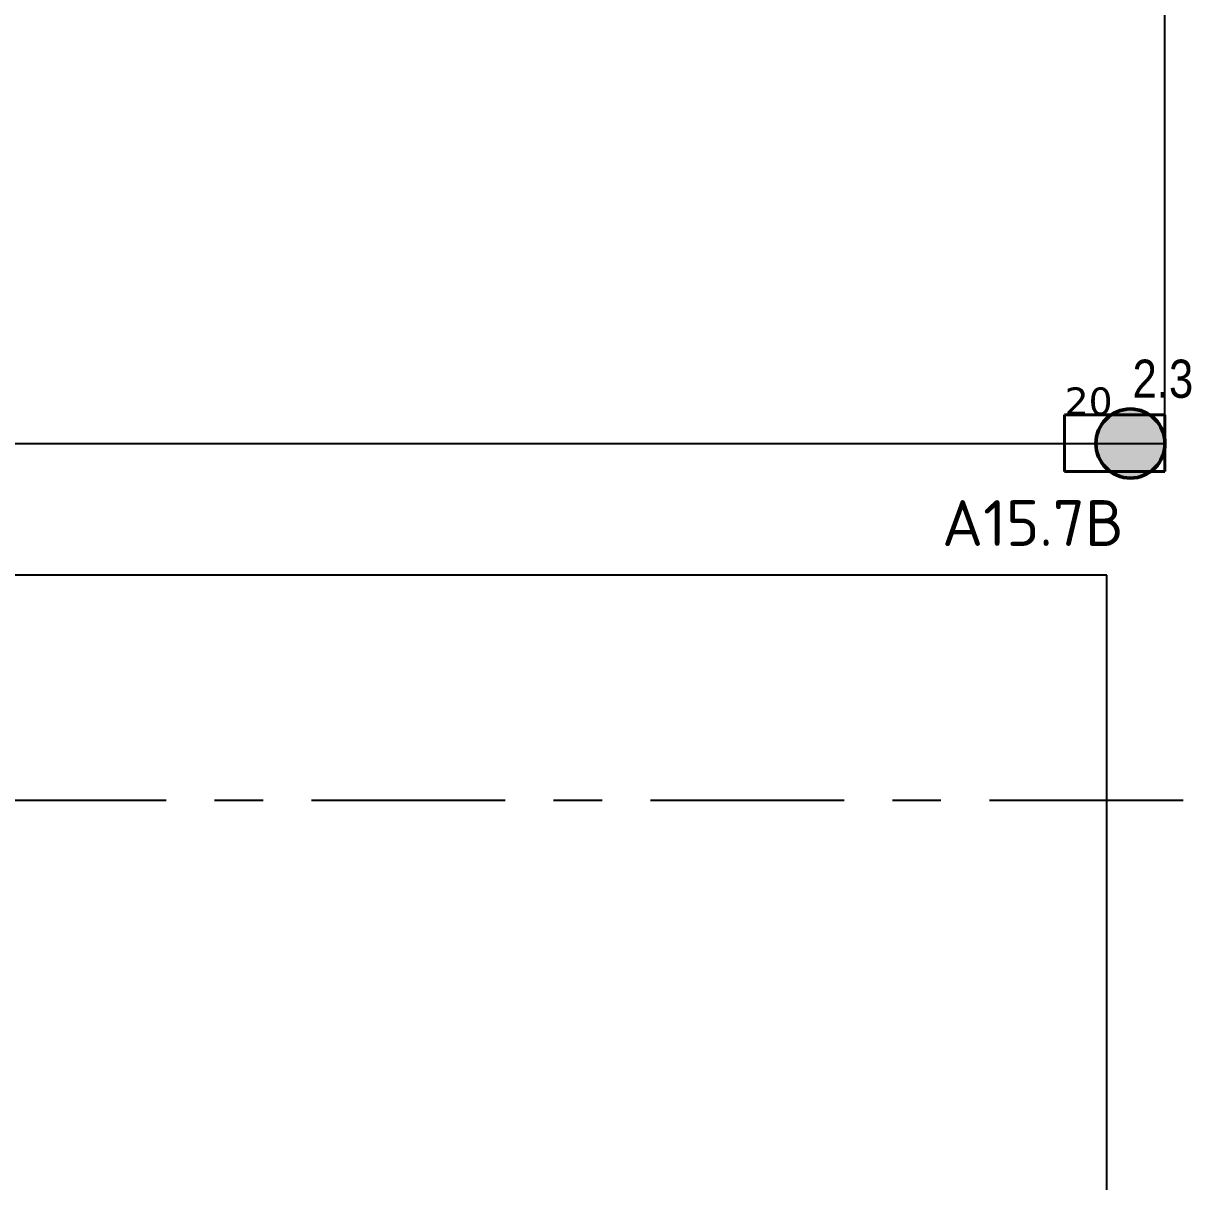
# Model space of a CAD drawing. Header units: millimetres. Extents: x -243740 to 150609, y -473655 to -165121.
# Drawn here: x -11100 to -3490, y -385437 to -377843 of the extents above; entities that cross this region are included whole.
import ezdxf
from ezdxf.enums import TextEntityAlignment as Align

# ---------------------------------------------------------------- set-up
doc = ezdxf.new("R2010")
doc.units = ezdxf.units.MM
doc.linetypes.add('Линия сетки', pattern=[22.225, 12.7, -3.175, 3.175, -3.175])
doc.layers.add('_HMI', color=6, linetype='Continuous')
doc.layers.add('_Гр.ЩД-1А.5.9.I1.7', color=6, linetype='Continuous')
doc.layers.add('_освещение_dali', color=3, linetype='Continuous', lineweight=50)
doc.layers.add('DALLI', color=6, linetype='TRAY', lineweight=30)
doc.layers.add('сВЕтильники', color=7, linetype='Continuous', lineweight=40, true_color=0x600080)
doc.styles.add('ELine', font='txt.shx')
doc.styles.add('ISOCPEUR_1', font='isocpeur.ttf', dxfattribs={"height": 200})
doc.styles.get("Standard").update_dxf_attribs({"font": 'ARIALN.TTF'})
doc.styles.add('TableTextStyle', font='')
doc.styles.get('TableTextStyle').set_extended_font_data('VERDANA.TTF')
doc.linetypes.add('TRAY', pattern='A,12.119257,["_",ELine,S=4.5,R=90,X=0,Y=-1.555839],0.750382,["_",ELine,S=4.5,R=0,X=0,Y=-0.805849],1.314849,["_",ELine,S=4.5,R=0,X=0,Y=-0.805849],2.250029,["_",ELine,S=4.5,R=90,X=0,Y=-1.555839],13.565483', length=30)
doc.linetypes.add('Truba', pattern='A,3e-05,[4,MSH_7,S=1,R=0,X=0,Y=0],-3.022072', length=3.022102)

# ---------------------------------------------------------------- blocks, each defined once
blk = doc.blocks.new('dgdg')
at = {"layer": 'сВЕтильники', "lineweight": 40}
for points in [[(230368.8, 16654.7, 0), (230368.8, 17026.7, 0)], [(230368.8, 17026.7, 0), (230368.8, 16654.7, 0)], [(230368.8, 17026.7, 0), (231025.8, 17026.7, 0)], [(231025.8, 17026.7, 0), (230368.8, 17026.7, 0)], [(231025.8, 17026.7, 0), (230368.8, 17026.7, 0)], [(230368.8, 17026.7, 0), (230368.8, 16654.7, 0)], [(230368.8, 16654.7, 0), (230368.8, 17026.7, 0)], [(230368.8, 17026.7, 0), (231025.8, 17026.7, 0)], [(231025.8, 17026.7, 0), (231025.8, 16654.7, 0)], [(231025.8, 16654.7, 0), (231025.8, 17026.7, 0)], [(231025.8, 16654.7, 0), (231025.8, 17026.7, 0)], [(231025.8, 17026.7, 0), (231025.8, 16654.7, 0)], [(231025.8, 16654.7, 0), (230368.8, 16654.7, 0)], [(230368.8, 16654.7, 0), (231025.8, 16654.7, 0)], [(230368.8, 16654.7, 0), (231025.8, 16654.7, 0)], [(231025.8, 16654.7, 0), (230368.8, 16654.7, 0)]]:
    blk.add_polyline3d(points, dxfattribs=at)
at = {"layer": 'сВЕтильники', "style": 'ISOCPEUR_1'}
blk.add_text('А15.7В', height=300, dxfattribs=at).set_placement((229564.6, 16168))
blk = doc.blocks.new('A$Cab2378fa')
at = {"lineweight": 25, "true_color": 0xfff5f5}
h = blk.add_hatch(color=7, dxfattribs=at)
h.dxf.hatch_style = 1
h.paths.add_polyline_path([(0, 0), (-141.6, -170.3, 0.174923), (3, -222.4, 0.197808), (162.3, -156.8)])
h.paths.add_polyline_path([(-163.2, 157.6), (0, 0), (147.8, 177.8, 0.175398), (3, 230.2, 0.209014)])
at = {"lineweight": 25}
h = blk.add_hatch(color=0, dxfattribs=at)
h.paths.add_polyline_path([(162.3, -156.8, 0.442338), (147.8, 177.8), (0, 0)])
h.paths.add_polyline_path([(-141.6, -170.3), (0, 0), (-163.2, 157.6, 0.430096)])
blk.add_circle((3, 3.9), 226.3)

msp = doc.modelspace()

# ---------------------------------------------------------------- linework, layer by layer
at = {"layer": '_HMI', "ltscale": 100}
msp.add_lwpolyline([(-3994.7, -388486.8), (-3994.7, -381460.8), (-40907.8, -381460.8), (-40907.8, -384057.6), (-150051.6, -384057.6), (-150051.6, -393664.8)], dxfattribs=at)
at = {"layer": '_Гр.ЩД-1А.5.9.I1.7', "ltscale": 100}
msp.add_lwpolyline([(-150051.6, -393664.8), (-150051.6, -384057.6), (-40907.8, -384057.6), (-40907.8, -380596.5), (-3614.2, -380598.1), (-3613.8, -372662.5), (-38668.4, -372682.5), (-38668.4, -364592.5), (-3613.4, -364592.5), (-3612.9, -356722.5), (-38668.4, -356692.5)], dxfattribs=at)
at = {"layer": 'DALLI', "color": 0, "linetype": 'Линия сетки', "lineweight": -3, "ltscale": 100}
msp.add_lwpolyline([(-39895.3, -353037.5), (-1272, -353037.5), (-1272, -382937.2), (-39895.3, -382937.2)], close=True, dxfattribs=at)

# ---------------------------------------------------------------- block references
at = {"layer": '_освещение_dali', "color": 5, "ltscale": 100}
msp.add_blockref('A$Cab2378fa', (-3842.9, -380602), dxfattribs=at)
at = {"layer": 'Defpoints', "linetype": 'Truba'}
msp.add_blockref('dgdg', (-234640, -397437.2), dxfattribs=at)

# ---------------------------------------------------------------- texts
at = {"layer": '_Гр.ЩД-1А.5.9.I1.7', "ltscale": 100}
msp.add_text('2.3.4', height=250, dxfattribs=at).set_placement((-3507.6, -380373.5), align=Align.BOTTOM_CENTER)
at = {"layer": '_освещение_dali', "color": 31, "true_color": 0xfcc187, "style": 'TableTextStyle'}
msp.add_text('20', height=180, dxfattribs=at).set_placement((-4271.2, -380410.6))

doc.saveas('drawing.dxf')
